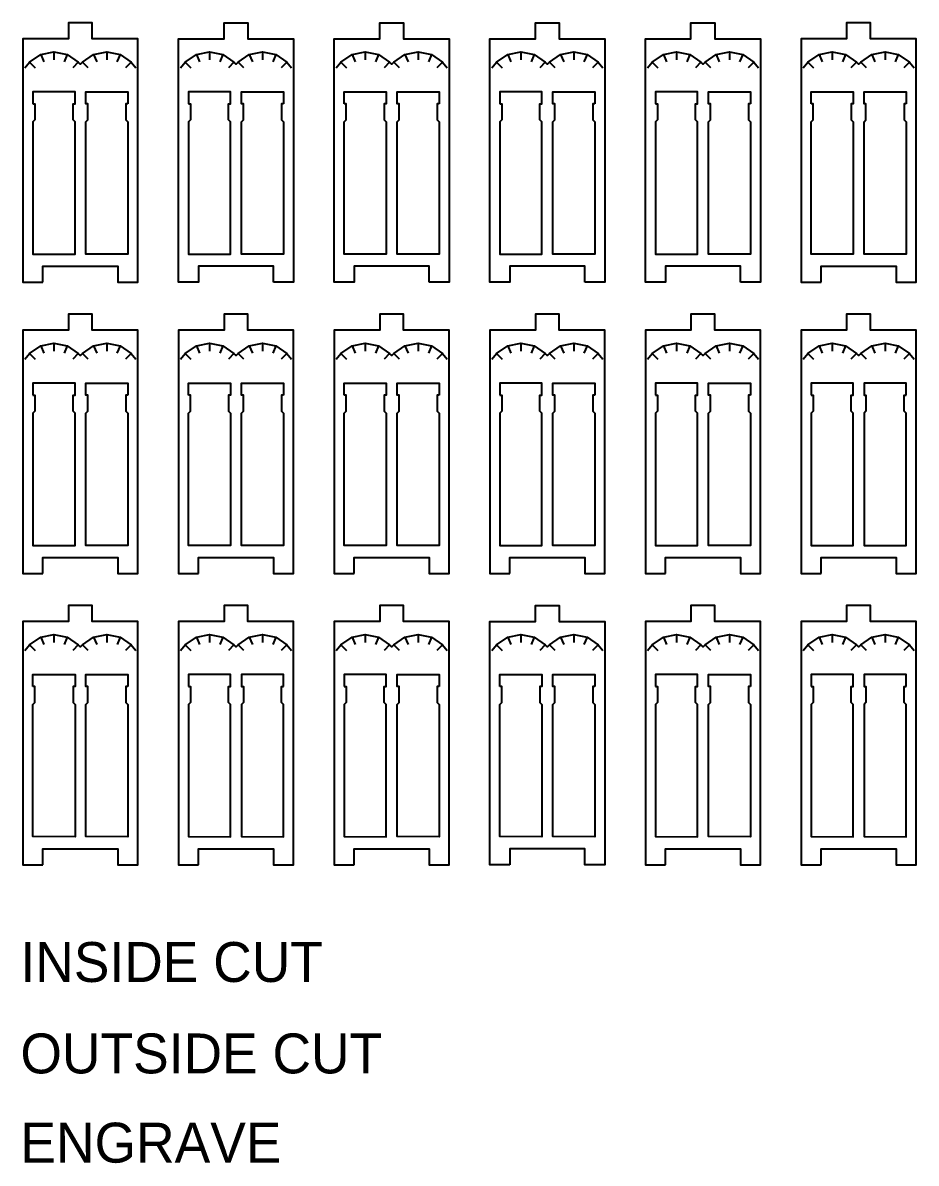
# Model space of a CAD drawing. Header units: millimetres. Extents: x 0 to 991, y -75 to 1327.
# Drawn here: x 0.6 to 224.4, y -74.8 to 211 of the extents above; entities that cross this region are included whole.
import ezdxf
from ezdxf.enums import TextEntityAlignment as Align

# ---------------------------------------------------------------- set-up
doc = ezdxf.new("R2010")
doc.units = ezdxf.units.MM
for name, color, linetype in [('Part1 engrave', 173, 'Continuous'), ('Part1 Inside Cut', 92, 'Continuous'), ('Part1 Outside cut', 1, 'Continuous')]:
    doc.layers.add(name, color=color, linetype=linetype)

msp = doc.modelspace()

# ---------------------------------------------------------------- linework, layer by layer
at = {"layer": 'Part1 engrave'}
for p, q in [((8.39, 203.7), (8.39, 201.7)), ((11.7, 203.04), (10.93, 201.19)), ((21.64, 203.7), (21.64, 201.7)), ((24.95, 203.04), (24.19, 201.19)), ((47.4, 203.7), (47.4, 201.7)), ((50.71, 203.04), (49.94, 201.19)), ((60.65, 203.7), (60.65, 201.7)), ((63.96, 203.04), (63.2, 201.19)), ((86.4, 203.7), (86.4, 201.7)), ((89.71, 203.04), (88.94, 201.19)), ((99.65, 203.7), (99.65, 201.7)), ((102.96, 203.04), (102.2, 201.19)), ((125.4, 203.7), (125.4, 201.7)), ((128.71, 203.04), (127.94, 201.19)), ((138.65, 203.7), (138.65, 201.7)), ((141.96, 203.04), (141.2, 201.19)), ((164.4, 203.7), (164.4, 201.7)), ((167.71, 203.04), (166.94, 201.19)), ((177.65, 203.7), (177.65, 201.7)), ((180.96, 203.04), (180.2, 201.19)), ((203.4, 203.7), (203.4, 201.7)), ((206.71, 203.04), (205.94, 201.19)), ((216.65, 203.7), (216.65, 201.7)), ((219.96, 203.04), (219.2, 201.19)), ((2.27, 201.17), (3.68, 199.75)), ((27.76, 201.17), (26.34, 199.75)), ((41.28, 201.17), (42.69, 199.75)), ((66.77, 201.17), (65.35, 199.75)), ((80.28, 201.17), (81.69, 199.75)), ((105.77, 201.17), (104.35, 199.75)), ((119.28, 201.17), (120.69, 199.75)), ((144.77, 201.17), (143.35, 199.75)), ((158.28, 201.17), (159.69, 199.75)), ((183.77, 201.17), (182.35, 199.75)), ((197.28, 201.17), (198.69, 199.75)), ((222.77, 201.17), (221.35, 199.75)), ((8.39, 130.7), (8.39, 128.7)), ((11.7, 130.04), (10.93, 128.19)), ((21.64, 130.7), (21.64, 128.7)), ((24.95, 130.04), (24.19, 128.19)), ((47.4, 130.7), (47.4, 128.7)), ((50.71, 130.04), (49.94, 128.19)), ((60.65, 130.7), (60.65, 128.7)), ((63.96, 130.04), (63.2, 128.19)), ((86.4, 130.7), (86.4, 128.7)), ((89.71, 130.04), (88.94, 128.19)), ((99.65, 130.7), (99.65, 128.7)), ((102.96, 130.04), (102.2, 128.19)), ((125.4, 130.7), (125.4, 128.7)), ((128.71, 130.04), (127.94, 128.19)), ((138.65, 130.7), (138.65, 128.7)), ((141.96, 130.04), (141.2, 128.19)), ((164.4, 130.7), (164.4, 128.7)), ((167.71, 130.04), (166.94, 128.19)), ((177.65, 130.7), (177.65, 128.7)), ((180.96, 130.04), (180.2, 128.19)), ((203.4, 130.7), (203.4, 128.7)), ((206.71, 130.04), (205.94, 128.19)), ((216.65, 130.7), (216.65, 128.7)), ((219.96, 130.04), (219.2, 128.19)), ((2.27, 128.17), (3.68, 126.75)), ((27.76, 128.17), (26.34, 126.75)), ((41.28, 128.17), (42.69, 126.75)), ((66.77, 128.17), (65.35, 126.75)), ((80.28, 128.17), (81.69, 126.75)), ((105.77, 128.17), (104.35, 126.75)), ((119.28, 128.17), (120.69, 126.75)), ((144.77, 128.17), (143.35, 126.75)), ((158.28, 128.17), (159.69, 126.75)), ((183.77, 128.17), (182.35, 126.75)), ((197.28, 128.17), (198.69, 126.75)), ((222.77, 128.17), (221.35, 126.75)), ((8.4, 57.7), (8.4, 55.7)), ((21.65, 57.7), (21.65, 55.7)), ((47.4, 57.7), (47.4, 55.7)), ((60.65, 57.7), (60.65, 55.7)), ((86.4, 57.7), (86.4, 55.7)), ((99.65, 57.7), (99.65, 55.7)), ((125.4, 57.7), (125.4, 55.7)), ((138.65, 57.7), (138.65, 55.7)), ((164.4, 57.7), (164.4, 55.7)), ((177.65, 57.7), (177.65, 55.7)), ((203.4, 57.7), (203.4, 55.7)), ((216.65, 57.7), (216.65, 55.7)), ((2.28, 55.17), (3.69, 53.75)), ((11.71, 57.04), (10.94, 55.19)), ((24.96, 57.04), (24.2, 55.19)), ((27.77, 55.17), (26.35, 53.75)), ((41.28, 55.17), (42.69, 53.75)), ((50.71, 57.04), (49.94, 55.19)), ((63.96, 57.04), (63.2, 55.19)), ((66.77, 55.17), (65.35, 53.75)), ((80.28, 55.17), (81.69, 53.75)), ((89.71, 57.04), (88.94, 55.19)), ((102.96, 57.04), (102.2, 55.19)), ((105.77, 55.17), (104.35, 53.75)), ((119.28, 55.17), (120.69, 53.75)), ((128.71, 57.04), (127.94, 55.19)), ((141.96, 57.04), (141.2, 55.19)), ((144.77, 55.17), (143.35, 53.75)), ((158.28, 55.17), (159.69, 53.75)), ((167.71, 57.04), (166.94, 55.19)), ((180.96, 57.04), (180.2, 55.19)), ((183.77, 55.17), (182.35, 53.75)), ((197.28, 55.17), (198.69, 53.75)), ((206.71, 57.04), (205.94, 55.19)), ((219.96, 57.04), (219.2, 55.19)), ((222.77, 55.17), (221.35, 53.75))]:
    msp.add_line(p, q, dxfattribs=at)
for points in [[(1.09, 199.7, 0), (2.27, 201.17, 0), (5.08, 203.04, 0), (8.39, 203.7, 0), (11.7, 203.04, 0), (14.49, 201.15, 0)], [(5.08, 203.04, 0), (5.84, 201.19, 0)], [(15.54, 201.15, 0), (18.33, 203.04, 0), (21.64, 203.7, 0), (24.95, 203.04, 0), (27.76, 201.17, 0), (28.94, 199.7, 0)], [(18.33, 203.04, 0), (19.1, 201.19, 0)], [(40.1, 199.7, 0), (41.28, 201.17, 0), (44.09, 203.04, 0), (47.4, 203.7, 0), (50.71, 203.04, 0), (53.5, 201.15, 0)], [(44.09, 203.04, 0), (44.85, 201.19, 0)], [(54.55, 201.15, 0), (57.34, 203.04, 0), (60.65, 203.7, 0), (63.96, 203.04, 0), (66.77, 201.17, 0), (67.95, 199.7, 0)], [(57.34, 203.04, 0), (58.11, 201.19, 0)], [(79.1, 199.7, 0), (80.28, 201.17, 0), (83.09, 203.04, 0), (86.4, 203.7, 0), (89.71, 203.04, 0), (92.5, 201.15, 0)], [(83.09, 203.04, 0), (83.85, 201.19, 0)], [(93.55, 201.15, 0), (96.34, 203.04, 0), (99.65, 203.7, 0), (102.96, 203.04, 0), (105.77, 201.17, 0), (106.95, 199.7, 0)], [(96.34, 203.04, 0), (97.11, 201.19, 0)], [(118.1, 199.7, 0), (119.28, 201.17, 0), (122.09, 203.04, 0), (125.4, 203.7, 0), (128.71, 203.04, 0), (131.5, 201.15, 0)], [(122.09, 203.04, 0), (122.85, 201.19, 0)], [(132.55, 201.15, 0), (135.34, 203.04, 0), (138.65, 203.7, 0), (141.96, 203.04, 0), (144.77, 201.17, 0), (145.95, 199.7, 0)], [(135.34, 203.04, 0), (136.11, 201.19, 0)], [(157.1, 199.7, 0), (158.28, 201.17, 0), (161.09, 203.04, 0), (164.4, 203.7, 0), (167.71, 203.04, 0), (170.5, 201.15, 0)], [(161.09, 203.04, 0), (161.85, 201.19, 0)], [(171.55, 201.15, 0), (174.34, 203.04, 0), (177.65, 203.7, 0), (180.96, 203.04, 0), (183.77, 201.17, 0), (184.95, 199.7, 0)], [(174.34, 203.04, 0), (175.11, 201.19, 0)], [(196.1, 199.7, 0), (197.28, 201.17, 0), (200.09, 203.04, 0), (203.4, 203.7, 0), (206.71, 203.04, 0), (209.5, 201.15, 0)], [(200.09, 203.04, 0), (200.85, 201.19, 0)], [(210.55, 201.15, 0), (213.34, 203.04, 0), (216.65, 203.7, 0), (219.96, 203.04, 0), (222.77, 201.17, 0), (223.95, 199.7, 0)], [(213.34, 203.04, 0), (214.11, 201.19, 0)], [(16.94, 199.75, 0), (15.54, 201.15, 0), (15.01, 200.65, 0), (14.49, 201.15, 0), (13.09, 199.75, 0)], [(55.95, 199.75, 0), (54.55, 201.15, 0), (54.02, 200.65, 0), (53.5, 201.15, 0), (52.1, 199.75, 0)], [(94.95, 199.75, 0), (93.55, 201.15, 0), (93.02, 200.65, 0), (92.5, 201.15, 0), (91.1, 199.75, 0)], [(133.95, 199.75, 0), (132.55, 201.15, 0), (132.02, 200.65, 0), (131.5, 201.15, 0), (130.1, 199.75, 0)], [(172.95, 199.75, 0), (171.55, 201.15, 0), (171.02, 200.65, 0), (170.5, 201.15, 0), (169.1, 199.75, 0)], [(211.95, 199.75, 0), (210.55, 201.15, 0), (210.02, 200.65, 0), (209.5, 201.15, 0), (208.1, 199.75, 0)], [(1.09, 126.7, 0), (2.27, 128.17, 0), (5.08, 130.04, 0), (8.39, 130.7, 0), (11.7, 130.04, 0), (14.49, 128.15, 0)], [(5.08, 130.04, 0), (5.84, 128.19, 0)], [(15.54, 128.15, 0), (18.33, 130.04, 0), (21.64, 130.7, 0), (24.95, 130.04, 0), (27.76, 128.17, 0), (28.94, 126.7, 0)], [(18.33, 130.04, 0), (19.1, 128.19, 0)], [(40.1, 126.7, 0), (41.28, 128.17, 0), (44.09, 130.04, 0), (47.4, 130.7, 0), (50.71, 130.04, 0), (53.5, 128.15, 0)], [(44.09, 130.04, 0), (44.85, 128.19, 0)], [(54.55, 128.15, 0), (57.34, 130.04, 0), (60.65, 130.7, 0), (63.96, 130.04, 0), (66.77, 128.17, 0), (67.95, 126.7, 0)], [(57.34, 130.04, 0), (58.11, 128.19, 0)], [(79.1, 126.7, 0), (80.28, 128.17, 0), (83.09, 130.04, 0), (86.4, 130.7, 0), (89.71, 130.04, 0), (92.5, 128.15, 0)], [(83.09, 130.04, 0), (83.85, 128.19, 0)], [(93.55, 128.15, 0), (96.34, 130.04, 0), (99.65, 130.7, 0), (102.96, 130.04, 0), (105.77, 128.17, 0), (106.95, 126.7, 0)], [(96.34, 130.04, 0), (97.11, 128.19, 0)], [(118.1, 126.7, 0), (119.28, 128.17, 0), (122.09, 130.04, 0), (125.4, 130.7, 0), (128.71, 130.04, 0), (131.5, 128.15, 0)], [(122.09, 130.04, 0), (122.85, 128.19, 0)], [(132.55, 128.15, 0), (135.34, 130.04, 0), (138.65, 130.7, 0), (141.96, 130.04, 0), (144.77, 128.17, 0), (145.95, 126.7, 0)], [(135.34, 130.04, 0), (136.11, 128.19, 0)], [(157.1, 126.7, 0), (158.28, 128.17, 0), (161.09, 130.04, 0), (164.4, 130.7, 0), (167.71, 130.04, 0), (170.5, 128.15, 0)], [(161.09, 130.04, 0), (161.85, 128.19, 0)], [(171.55, 128.15, 0), (174.34, 130.04, 0), (177.65, 130.7, 0), (180.96, 130.04, 0), (183.77, 128.17, 0), (184.95, 126.7, 0)], [(174.34, 130.04, 0), (175.11, 128.19, 0)], [(196.1, 126.7, 0), (197.28, 128.17, 0), (200.09, 130.04, 0), (203.4, 130.7, 0), (206.71, 130.04, 0), (209.5, 128.15, 0)], [(200.09, 130.04, 0), (200.85, 128.19, 0)], [(210.55, 128.15, 0), (213.34, 130.04, 0), (216.65, 130.7, 0), (219.96, 130.04, 0), (222.77, 128.17, 0), (223.95, 126.7, 0)], [(213.34, 130.04, 0), (214.11, 128.19, 0)], [(16.94, 126.75, 0), (15.54, 128.15, 0), (15.01, 127.65, 0), (14.49, 128.15, 0), (13.09, 126.75, 0)], [(55.95, 126.75, 0), (54.55, 128.15, 0), (54.02, 127.65, 0), (53.5, 128.15, 0), (52.1, 126.75, 0)], [(94.95, 126.75, 0), (93.55, 128.15, 0), (93.02, 127.65, 0), (92.5, 128.15, 0), (91.1, 126.75, 0)], [(133.95, 126.75, 0), (132.55, 128.15, 0), (132.02, 127.65, 0), (131.5, 128.15, 0), (130.1, 126.75, 0)], [(172.95, 126.75, 0), (171.55, 128.15, 0), (171.02, 127.65, 0), (170.5, 128.15, 0), (169.1, 126.75, 0)], [(211.95, 126.75, 0), (210.55, 128.15, 0), (210.02, 127.65, 0), (209.5, 128.15, 0), (208.1, 126.75, 0)], [(1.1, 53.7, 0), (2.28, 55.17, 0), (5.09, 57.04, 0), (8.4, 57.7, 0), (11.71, 57.04, 0), (14.5, 55.15, 0)], [(15.55, 55.15, 0), (18.34, 57.04, 0), (21.65, 57.7, 0), (24.96, 57.04, 0), (27.77, 55.17, 0), (28.95, 53.7, 0)], [(40.1, 53.7, 0), (41.28, 55.17, 0), (44.09, 57.04, 0), (47.4, 57.7, 0), (50.71, 57.04, 0), (53.5, 55.15, 0)], [(54.55, 55.15, 0), (57.34, 57.04, 0), (60.65, 57.7, 0), (63.96, 57.04, 0), (66.77, 55.17, 0), (67.95, 53.7, 0)], [(79.1, 53.7, 0), (80.28, 55.17, 0), (83.09, 57.04, 0), (86.4, 57.7, 0), (89.71, 57.04, 0), (92.5, 55.15, 0)], [(93.55, 55.15, 0), (96.34, 57.04, 0), (99.65, 57.7, 0), (102.96, 57.04, 0), (105.77, 55.17, 0), (106.95, 53.7, 0)], [(118.1, 53.7, 0), (119.28, 55.17, 0), (122.09, 57.04, 0), (125.4, 57.7, 0), (128.71, 57.04, 0), (131.5, 55.15, 0)], [(132.55, 55.15, 0), (135.34, 57.04, 0), (138.65, 57.7, 0), (141.96, 57.04, 0), (144.77, 55.17, 0), (145.95, 53.7, 0)], [(157.1, 53.7, 0), (158.28, 55.17, 0), (161.09, 57.04, 0), (164.4, 57.7, 0), (167.71, 57.04, 0), (170.5, 55.15, 0)], [(171.55, 55.15, 0), (174.34, 57.04, 0), (177.65, 57.7, 0), (180.96, 57.04, 0), (183.77, 55.17, 0), (184.95, 53.7, 0)], [(196.1, 53.7, 0), (197.28, 55.17, 0), (200.09, 57.04, 0), (203.4, 57.7, 0), (206.71, 57.04, 0), (209.5, 55.15, 0)], [(210.55, 55.15, 0), (213.34, 57.04, 0), (216.65, 57.7, 0), (219.96, 57.04, 0), (222.77, 55.17, 0), (223.95, 53.7, 0)], [(5.09, 57.04, 0), (5.85, 55.19, 0)], [(16.95, 53.75, 0), (15.55, 55.15, 0), (15.02, 54.65, 0), (14.5, 55.15, 0), (13.1, 53.75, 0)], [(18.34, 57.04, 0), (19.11, 55.19, 0)], [(44.09, 57.04, 0), (44.85, 55.19, 0)], [(55.95, 53.75, 0), (54.55, 55.15, 0), (54.02, 54.65, 0), (53.5, 55.15, 0), (52.1, 53.75, 0)], [(57.34, 57.04, 0), (58.11, 55.19, 0)], [(83.09, 57.04, 0), (83.85, 55.19, 0)], [(94.95, 53.75, 0), (93.55, 55.15, 0), (93.02, 54.65, 0), (92.5, 55.15, 0), (91.1, 53.75, 0)], [(96.34, 57.04, 0), (97.11, 55.19, 0)], [(122.09, 57.04, 0), (122.85, 55.19, 0)], [(133.95, 53.75, 0), (132.55, 55.15, 0), (132.02, 54.65, 0), (131.5, 55.15, 0), (130.1, 53.75, 0)], [(135.34, 57.04, 0), (136.11, 55.19, 0)], [(161.09, 57.04, 0), (161.85, 55.19, 0)], [(172.95, 53.75, 0), (171.55, 55.15, 0), (171.02, 54.65, 0), (170.5, 55.15, 0), (169.1, 53.75, 0)], [(174.34, 57.04, 0), (175.11, 55.19, 0)], [(200.09, 57.04, 0), (200.85, 55.19, 0)], [(211.95, 53.75, 0), (210.55, 55.15, 0), (210.02, 54.65, 0), (209.5, 55.15, 0), (208.1, 53.75, 0)], [(213.34, 57.04, 0), (214.11, 55.19, 0)]]:
    msp.add_polyline3d(points, dxfattribs=at)
at = {"layer": 'Part1 Inside Cut'}
for points in [[(3.09, 190.7, 0), (3.59, 190.7, 0), (3.59, 186.7, 0), (3.09, 186.2, 0), (3.09, 153.06, 0), (13.67, 153, 0), (13.67, 186.2, 0), (13.17, 186.7, 0), (13.17, 190.7, 0), (13.67, 190.7, 0), (13.67, 193.7, 0), (3.09, 193.7, 0)], [(26.94, 190.7, 0), (26.44, 190.7, 0), (26.44, 186.7, 0), (26.94, 186.2, 0), (26.94, 153, 0), (16.36, 153.06, 0), (16.36, 186.2, 0), (16.86, 186.7, 0), (16.86, 190.7, 0), (16.36, 190.7, 0), (16.36, 193.7, 0), (26.94, 193.7, 0)], [(42.09, 190.7, 0), (42.59, 190.7, 0), (42.59, 186.7, 0), (42.09, 186.2, 0), (42.09, 153.06, 0), (52.67, 153, 0), (52.67, 186.2, 0), (52.17, 186.7, 0), (52.17, 190.7, 0), (52.67, 190.7, 0), (52.67, 193.7, 0), (42.09, 193.7, 0)], [(65.94, 190.7, 0), (65.44, 190.7, 0), (65.44, 186.7, 0), (65.94, 186.2, 0), (65.94, 153, 0), (55.36, 153.06, 0), (55.36, 186.2, 0), (55.86, 186.7, 0), (55.86, 190.7, 0), (55.36, 190.7, 0), (55.36, 193.7, 0), (65.94, 193.7, 0)], [(81.09, 190.7, 0), (81.09, 193.7, 0), (91.67, 193.7, 0), (91.67, 190.7, 0), (91.17, 190.7, 0), (91.17, 186.7, 0), (91.67, 186.2, 0), (91.67, 153, 0), (81.09, 153.06, 0), (81.09, 186.2, 0), (81.59, 186.7, 0), (81.59, 190.7, 0)], [(104.94, 190.7, 0), (104.44, 190.7, 0), (104.44, 186.7, 0), (104.94, 186.2, 0), (104.94, 153, 0), (94.36, 153.06, 0), (94.36, 186.2, 0), (94.86, 186.7, 0), (94.86, 190.7, 0), (94.36, 190.7, 0), (94.36, 193.7, 0), (104.94, 193.7, 0)], [(120.09, 190.7, 0), (120.59, 190.7, 0), (120.59, 186.7, 0), (120.09, 186.2, 0), (120.09, 153.06, 0), (130.67, 153, 0), (130.67, 186.2, 0), (130.17, 186.7, 0), (130.17, 190.7, 0), (130.67, 190.7, 0), (130.67, 193.7, 0), (120.09, 193.7, 0)], [(143.94, 190.7, 0), (143.44, 190.7, 0), (143.44, 186.7, 0), (143.94, 186.2, 0), (143.94, 153, 0), (133.36, 153.06, 0), (133.36, 186.2, 0), (133.86, 186.7, 0), (133.86, 190.7, 0), (133.36, 190.7, 0), (133.36, 193.7, 0), (143.94, 193.7, 0)], [(159.09, 190.7, 0), (159.59, 190.7, 0), (159.59, 186.7, 0), (159.09, 186.2, 0), (159.09, 153.06, 0), (169.67, 153, 0), (169.67, 186.2, 0), (169.17, 186.7, 0), (169.17, 190.7, 0), (169.67, 190.7, 0), (169.67, 193.7, 0), (159.09, 193.7, 0)], [(182.94, 190.7, 0), (182.44, 190.7, 0), (182.44, 186.7, 0), (182.94, 186.2, 0), (182.94, 153, 0), (172.36, 153.06, 0), (172.36, 186.2, 0), (172.86, 186.7, 0), (172.86, 190.7, 0), (172.36, 190.7, 0), (172.36, 193.7, 0), (182.94, 193.7, 0)], [(198.09, 190.7, 0), (198.09, 193.7, 0), (208.67, 193.7, 0), (208.67, 190.7, 0), (208.17, 190.7, 0), (208.17, 186.7, 0), (208.67, 186.2, 0), (208.67, 153, 0), (198.09, 153.06, 0), (198.09, 186.2, 0), (198.59, 186.7, 0), (198.59, 190.7, 0)], [(221.94, 190.7, 0), (221.44, 190.7, 0), (221.44, 186.7, 0), (221.94, 186.2, 0), (221.94, 153, 0), (211.36, 153.06, 0), (211.36, 186.2, 0), (211.86, 186.7, 0), (211.86, 190.7, 0), (211.36, 190.7, 0), (211.36, 193.7, 0), (221.94, 193.7, 0)], [(3.09, 117.7, 0), (3.59, 117.7, 0), (3.59, 113.7, 0), (3.09, 113.2, 0), (3.09, 80.06, 0), (13.67, 80, 0), (13.67, 113.2, 0), (13.17, 113.7, 0), (13.17, 117.7, 0), (13.67, 117.7, 0), (13.67, 120.7, 0), (3.09, 120.7, 0)], [(26.94, 117.7, 0), (26.44, 117.7, 0), (26.44, 113.7, 0), (26.94, 113.2, 0), (26.94, 80, 0), (16.36, 80.06, 0), (16.36, 113.2, 0), (16.86, 113.7, 0), (16.86, 117.7, 0), (16.36, 117.7, 0), (16.36, 120.7, 0), (26.94, 120.7, 0)], [(42.09, 117.7, 0), (42.09, 120.7, 0), (52.67, 120.7, 0), (52.67, 117.7, 0), (52.17, 117.7, 0), (52.17, 113.7, 0), (52.67, 113.2, 0), (52.67, 80, 0), (42.09, 80.06, 0), (42.09, 113.2, 0), (42.59, 113.7, 0), (42.59, 117.7, 0)], [(65.94, 117.7, 0), (65.44, 117.7, 0), (65.44, 113.7, 0), (65.94, 113.2, 0), (65.94, 80, 0), (55.36, 80.06, 0), (55.36, 113.2, 0), (55.86, 113.7, 0), (55.86, 117.7, 0), (55.36, 117.7, 0), (55.36, 120.7, 0), (65.94, 120.7, 0)], [(81.09, 117.7, 0), (81.09, 120.7, 0), (91.67, 120.7, 0), (91.67, 117.7, 0), (91.17, 117.7, 0), (91.17, 113.7, 0), (91.67, 113.2, 0), (91.67, 80, 0), (81.09, 80.06, 0), (81.09, 113.2, 0), (81.59, 113.7, 0), (81.59, 117.7, 0)], [(104.94, 117.7, 0), (104.44, 117.7, 0), (104.44, 113.7, 0), (104.94, 113.2, 0), (104.94, 80, 0), (94.36, 80.06, 0), (94.36, 113.2, 0), (94.86, 113.7, 0), (94.86, 117.7, 0), (94.36, 117.7, 0), (94.36, 120.7, 0), (104.94, 120.7, 0)], [(120.09, 117.7, 0), (120.59, 117.7, 0), (120.59, 113.7, 0), (120.09, 113.2, 0), (120.09, 80.06, 0), (130.67, 80, 0), (130.67, 113.2, 0), (130.17, 113.7, 0), (130.17, 117.7, 0), (130.67, 117.7, 0), (130.67, 120.7, 0), (120.09, 120.7, 0)], [(143.94, 117.7, 0), (143.44, 117.7, 0), (143.44, 113.7, 0), (143.94, 113.2, 0), (143.94, 80, 0), (133.36, 80.06, 0), (133.36, 113.2, 0), (133.86, 113.7, 0), (133.86, 117.7, 0), (133.36, 117.7, 0), (133.36, 120.7, 0), (143.94, 120.7, 0)], [(159.09, 117.7, 0), (159.59, 117.7, 0), (159.59, 113.7, 0), (159.09, 113.2, 0), (159.09, 80.06, 0), (169.67, 80, 0), (169.67, 113.2, 0), (169.17, 113.7, 0), (169.17, 117.7, 0), (169.67, 117.7, 0), (169.67, 120.7, 0), (159.09, 120.7, 0)], [(182.94, 117.7, 0), (182.44, 117.7, 0), (182.44, 113.7, 0), (182.94, 113.2, 0), (182.94, 80, 0), (172.36, 80.06, 0), (172.36, 113.2, 0), (172.86, 113.7, 0), (172.86, 117.7, 0), (172.36, 117.7, 0), (172.36, 120.7, 0), (182.94, 120.7, 0)], [(198.09, 117.7, 0), (198.59, 117.7, 0), (198.59, 113.7, 0), (198.09, 113.2, 0), (198.09, 80.06, 0), (208.67, 80, 0), (208.67, 113.2, 0), (208.17, 113.7, 0), (208.17, 117.7, 0), (208.67, 117.7, 0), (208.67, 120.7, 0), (198.09, 120.7, 0)], [(221.94, 117.7, 0), (221.94, 120.7, 0), (211.36, 120.7, 0), (211.36, 117.7, 0), (211.86, 117.7, 0), (211.86, 113.7, 0), (211.36, 113.2, 0), (211.36, 80.06, 0), (221.94, 80, 0), (221.94, 113.2, 0), (221.44, 113.7, 0), (221.44, 117.7, 0)], [(3.09, 44.7, 0), (3.09, 47.7, 0), (13.67, 47.7, 0), (13.67, 44.7, 0), (13.17, 44.7, 0), (13.17, 40.7, 0), (13.67, 40.2, 0), (13.67, 7, 0), (3.09, 7.06, 0), (3.09, 40.2, 0), (3.59, 40.7, 0), (3.59, 44.7, 0)], [(26.94, 44.7, 0), (26.44, 44.7, 0), (26.44, 40.7, 0), (26.94, 40.2, 0), (26.94, 7, 0), (16.36, 7.06, 0), (16.36, 40.2, 0), (16.86, 40.7, 0), (16.86, 44.7, 0), (16.36, 44.7, 0), (16.36, 47.7, 0), (26.94, 47.7, 0)], [(42.09, 44.7, 0), (42.59, 44.7, 0), (42.59, 40.7, 0), (42.09, 40.2, 0), (42.09, 7.06, 0), (52.67, 7, 0), (52.67, 40.2, 0), (52.17, 40.7, 0), (52.17, 44.7, 0), (52.67, 44.7, 0), (52.67, 47.7, 0), (42.09, 47.7, 0)], [(65.94, 44.7, 0), (65.94, 47.7, 0), (55.36, 47.7, 0), (55.36, 44.7, 0), (55.86, 44.7, 0), (55.86, 40.7, 0), (55.36, 40.2, 0), (55.36, 7.06, 0), (65.94, 7, 0), (65.94, 40.2, 0), (65.44, 40.7, 0), (65.44, 44.7, 0)], [(81.09, 44.7, 0), (81.59, 44.7, 0), (81.59, 40.7, 0), (81.09, 40.2, 0), (81.09, 7.06, 0), (91.67, 7, 0), (91.67, 40.2, 0), (91.17, 40.7, 0), (91.17, 44.7, 0), (91.67, 44.7, 0), (91.67, 47.7, 0), (81.09, 47.7, 0)], [(104.94, 44.7, 0), (104.44, 44.7, 0), (104.44, 40.7, 0), (104.94, 40.2, 0), (104.94, 7, 0), (94.36, 7.06, 0), (94.36, 40.2, 0), (94.86, 40.7, 0), (94.86, 44.7, 0), (94.36, 44.7, 0), (94.36, 47.7, 0), (104.94, 47.7, 0)], [(120.09, 44.7, 0), (120.09, 47.7, 0), (130.67, 47.7, 0), (130.67, 44.7, 0), (130.17, 44.7, 0), (130.17, 40.7, 0), (130.67, 40.2, 0), (130.67, 7, 0), (120.09, 7.06, 0), (120.09, 40.2, 0), (120.59, 40.7, 0), (120.59, 44.7, 0)], [(143.94, 44.7, 0), (143.44, 44.7, 0), (143.44, 40.7, 0), (143.94, 40.2, 0), (143.94, 7, 0), (133.36, 7.06, 0), (133.36, 40.2, 0), (133.86, 40.7, 0), (133.86, 44.7, 0), (133.36, 44.7, 0), (133.36, 47.7, 0), (143.94, 47.7, 0)], [(159.09, 44.7, 0), (159.59, 44.7, 0), (159.59, 40.7, 0), (159.09, 40.2, 0), (159.09, 7.06, 0), (169.67, 7, 0), (169.67, 40.2, 0), (169.17, 40.7, 0), (169.17, 44.7, 0), (169.67, 44.7, 0), (169.67, 47.7, 0), (159.09, 47.7, 0)], [(182.94, 44.7, 0), (182.44, 44.7, 0), (182.44, 40.7, 0), (182.94, 40.2, 0), (182.94, 7, 0), (172.36, 7.06, 0), (172.36, 40.2, 0), (172.86, 40.7, 0), (172.86, 44.7, 0), (172.36, 44.7, 0), (172.36, 47.7, 0), (182.94, 47.7, 0)], [(198.09, 44.7, 0), (198.59, 44.7, 0), (198.59, 40.7, 0), (198.09, 40.2, 0), (198.09, 7.06, 0), (208.67, 7, 0), (208.67, 40.2, 0), (208.17, 40.7, 0), (208.17, 44.7, 0), (208.67, 44.7, 0), (208.67, 47.7, 0), (198.09, 47.7, 0)], [(221.94, 44.7, 0), (221.94, 47.7, 0), (211.36, 47.7, 0), (211.36, 44.7, 0), (211.86, 44.7, 0), (211.86, 40.7, 0), (211.36, 40.2, 0), (211.36, 7.06, 0), (221.94, 7, 0), (221.94, 40.2, 0), (221.44, 40.7, 0), (221.44, 44.7, 0)]]:
    msp.add_polyline3d(points, close=True, dxfattribs=at)
at = {"layer": 'Part1 Outside cut'}
for points in [[(5.59, 146, 0), (5.59, 150, 0), (24.44, 150, 0), (24.44, 146, 0), (29.44, 146, 0), (29.44, 207, 0), (18.01, 207, 0), (18.01, 211, 0), (12.01, 211, 0), (12.01, 207, 0), (0.59, 207, 0), (0.59, 146, 0)], [(63.44, 146, 0), (63.44, 150, 0), (44.59, 150, 0), (44.59, 146, 0), (39.59, 146, 0), (39.59, 207, 0), (51.01, 207, 0), (51.01, 211, 0), (57.01, 211, 0), (57.01, 207, 0), (68.44, 207, 0), (68.44, 146, 0)], [(102.44, 146, 0), (102.44, 150, 0), (83.59, 150, 0), (83.59, 146, 0), (78.59, 146, 0), (78.59, 207, 0), (90.01, 207, 0), (90.01, 211, 0), (96.01, 211, 0), (96.01, 207, 0), (107.44, 207, 0), (107.44, 146, 0)], [(141.44, 146, 0), (141.44, 150, 0), (122.59, 150, 0), (122.59, 146, 0), (117.59, 146, 0), (117.59, 207, 0), (129.01, 207, 0), (129.01, 211, 0), (135.01, 211, 0), (135.01, 207, 0), (146.44, 207, 0), (146.44, 146, 0)], [(180.44, 146, 0), (180.44, 150, 0), (161.59, 150, 0), (161.59, 146, 0), (156.59, 146, 0), (156.59, 207, 0), (168.01, 207, 0), (168.01, 211, 0), (174.01, 211, 0), (174.01, 207, 0), (185.44, 207, 0), (185.44, 146, 0)], [(200.59, 146, 0), (200.59, 150, 0), (219.44, 150, 0), (219.44, 146, 0), (224.44, 146, 0), (224.44, 207, 0), (213.01, 207, 0), (213.01, 211, 0), (207.01, 211, 0), (207.01, 207, 0), (195.59, 207, 0), (195.59, 146, 0)], [(5.59, 73, 0), (5.59, 77, 0), (24.44, 77, 0), (24.44, 73, 0), (29.44, 73, 0), (29.44, 134, 0), (18.01, 134, 0), (18.01, 138, 0), (12.01, 138, 0), (12.01, 134, 0), (0.59, 134, 0), (0.59, 73, 0)], [(44.59, 73, 0), (44.59, 77, 0), (63.44, 77, 0), (63.44, 73, 0), (68.44, 73, 0), (68.44, 134, 0), (57.01, 134, 0), (57.01, 138, 0), (51.01, 138, 0), (51.01, 134, 0), (39.59, 134, 0), (39.59, 73, 0)], [(83.59, 73, 0), (83.59, 77, 0), (102.44, 77, 0), (102.44, 73, 0), (107.44, 73, 0), (107.44, 134, 0), (96.01, 134, 0), (96.01, 138, 0), (90.01, 138, 0), (90.01, 134, 0), (78.59, 134, 0), (78.59, 73, 0)], [(122.59, 73, 0), (122.59, 77, 0), (141.44, 77, 0), (141.44, 73, 0), (146.44, 73, 0), (146.44, 134, 0), (135.01, 134, 0), (135.01, 138, 0), (129.01, 138, 0), (129.01, 134, 0), (117.59, 134, 0), (117.59, 73, 0)], [(161.59, 73, 0), (161.59, 77, 0), (180.44, 77, 0), (180.44, 73, 0), (185.44, 73, 0), (185.44, 134, 0), (174.01, 134, 0), (174.01, 138, 0), (168.01, 138, 0), (168.01, 134, 0), (156.59, 134, 0), (156.59, 73, 0)], [(200.59, 73, 0), (200.59, 77, 0), (219.44, 77, 0), (219.44, 73, 0), (224.44, 73, 0), (224.44, 134, 0), (213.01, 134, 0), (213.01, 138, 0), (207.01, 138, 0), (207.01, 134, 0), (195.59, 134, 0), (195.59, 73, 0)], [(5.59, 0, 0), (5.59, 4, 0), (24.44, 4, 0), (24.44, 0, 0), (29.44, 0, 0), (29.44, 61, 0), (18.01, 61, 0), (18.01, 65, 0), (12.01, 65, 0), (12.01, 61, 0), (0.59, 61, 0), (0.59, 0, 0)], [(44.59, 0, 0), (44.59, 4, 0), (63.44, 4, 0), (63.44, 0, 0), (68.44, 0, 0), (68.44, 61, 0), (57.01, 61, 0), (57.01, 65, 0), (51.01, 65, 0), (51.01, 61, 0), (39.59, 61, 0), (39.59, 0, 0)], [(83.59, 0, 0), (83.59, 4, 0), (102.44, 4, 0), (102.44, 0, 0), (107.44, 0, 0), (107.44, 61, 0), (96.01, 61, 0), (96.01, 65, 0), (90.01, 65, 0), (90.01, 61, 0), (78.59, 61, 0), (78.59, 0, 0)], [(122.59, 0, 0), (117.59, 0, 0), (117.59, 61, 0), (129.01, 61, 0), (129.01, 65, 0), (135.01, 65, 0), (135.01, 61, 0), (146.44, 61, 0), (146.44, 0, 0), (141.44, 0, 0), (141.44, 4, 0), (122.59, 4, 0)], [(161.59, 0, 0), (161.59, 4, 0), (180.44, 4, 0), (180.44, 0, 0), (185.44, 0, 0), (185.44, 61, 0), (174.01, 61, 0), (174.01, 65, 0), (168.01, 65, 0), (168.01, 61, 0), (156.59, 61, 0), (156.59, 0, 0)], [(200.59, 0, 0), (200.59, 4, 0), (219.44, 4, 0), (219.44, 0, 0), (224.44, 0, 0), (224.44, 61, 0), (213.01, 61, 0), (213.01, 65, 0), (207.01, 65, 0), (207.01, 61, 0), (195.59, 61, 0), (195.59, 0, 0)]]:
    msp.add_polyline3d(points, close=True, dxfattribs=at)

# ---------------------------------------------------------------- texts
at = {"layer": 'Part1 engrave'}
msp.add_text('ENGRAVE', height=10, dxfattribs=at).set_placement((0, -77.62), align=Align.BOTTOM_LEFT)
at = {"layer": 'Part1 Inside Cut'}
msp.add_text('INSIDE CUT', height=10, dxfattribs=at).set_placement((0, -32.35), align=Align.BOTTOM_LEFT)
at = {"layer": 'Part1 Outside cut'}
msp.add_text('OUTSIDE CUT', height=10, dxfattribs=at).set_placement((0, -55.26), align=Align.BOTTOM_LEFT)

doc.saveas('drawing.dxf')
